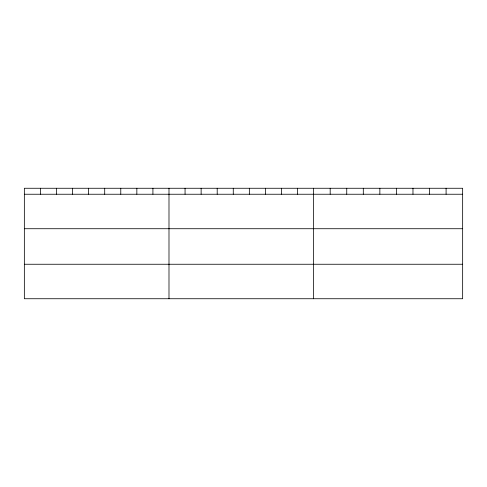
<?xml version="1.0" encoding="UTF-8"?>
<svg xmlns="http://www.w3.org/2000/svg" width="487" height="487" viewBox="0 0 487 487"><rect width="100%" height="100%" fill="white"/><g stroke="black" fill="none" stroke-linecap="round" stroke-linejoin="round"><path stroke-width="0.73" d="M462.65 228.726L462.65 188.262L24.35 188.262L24.35 298.738L462.65 298.738L462.65 228.726L24.35 228.726M24.35 194.24L462.65 194.24M24.35 264.252L462.65 264.252M446.092 188.262L446.092 194.24M429.534 188.262L429.534 194.24M412.976 188.262L412.976 194.24M396.418 188.262L396.418 194.24M379.86 188.262L379.86 194.24M363.302 188.262L363.302 194.24M346.744 188.262L346.744 194.24M330.186 188.262L330.186 194.24M313.628 188.262L313.628 298.738M297.557 188.262L297.557 194.24M281.486 188.262L281.486 194.24M265.415 188.262L265.415 194.24M249.344 188.262L249.344 194.24M233.273 188.262L233.273 194.24M217.202 188.262L217.202 194.24M201.131 188.262L201.131 194.24M185.06 188.262L185.06 194.24M168.989 188.262L168.989 298.738M152.918 188.262L152.918 194.24M136.847 188.262L136.847 194.24M120.776 188.262L120.776 194.24M104.705 188.262L104.705 194.24M88.634 188.262L88.634 194.24M72.563 188.262L72.563 194.24M56.492 188.262L56.492 194.24M40.421 188.262L40.421 194.24"/></g></svg>
